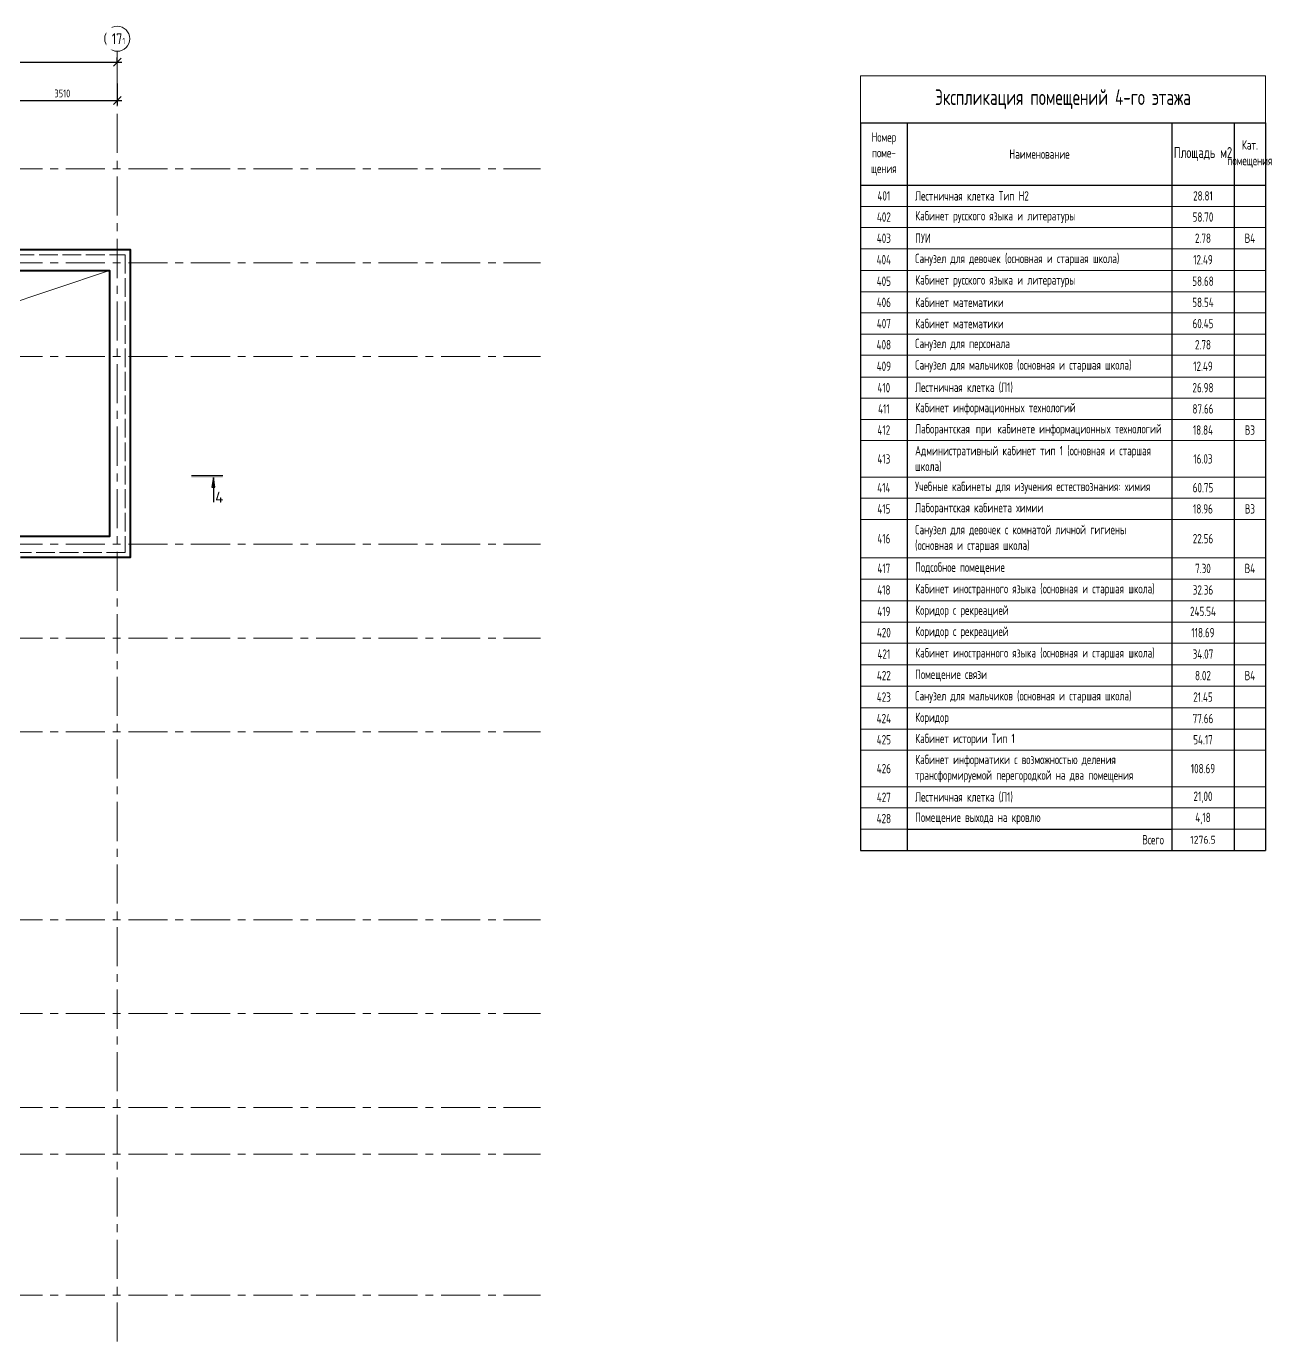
# Model space of a CAD drawing. Header units: millimetres. Extents: x -265044 to 366616, y 0 to 292181.
# Drawn here: x 249181 to 289008, y 93203 to 135163 of the extents above; entities that cross this region are included whole.
import ezdxf

# ---------------------------------------------------------------- set-up
doc = ezdxf.new("R2010")
doc.units = ezdxf.units.MM
doc.header["$MEASUREMENT"] = 0
doc.header["$PDMODE"] = 3
doc.header["$PDSIZE"] = -4
doc.linetypes.add('ACAD_ISO02W100', pattern=[15, 12, -3])
doc.linetypes.add('CENTER', pattern=[2, 1.25, -0.25, 0.25, -0.25])
doc.layers.get('0').update_dxf_attribs({"color": 250, "lineweight": 9})
doc.layers.get('Defpoints').update_dxf_attribs({"color": 6})
for name, color, linetype, lineweight in [('АР_Навесной фасад', 5, 'Continuous', 5), ('АР_Оси', 193, 'Continuous', 9), ('АР_Оси размеры', 164, 'Continuous', 9), ('АР_Разрезы', 175, 'Continuous', 9), ('АР_тонкая линия', 250, 'Continuous', 0), ('пунктир', 251, 'Continuous', 13)]:
    doc.layers.add(name, color=color, linetype=linetype, lineweight=lineweight)
doc.layers.add('АР_Таблицы', color=250, linetype='Continuous')
doc.layers.add('Тонкая', color=7, linetype='Continuous')
doc.layers.get('Тонкая').off()
doc.styles.add('ISOCPEUR', font='isocpeur.ttf', dxfattribs={"width": 0.7})
doc.styles.add('ISOCPEUR_2', font='isocpeur.ttf', dxfattribs={"width": 0.9, "height": 300})
doc.styles.add('METRO-STYLE', font='isocpeur.ttf', dxfattribs={"width": 0.9, "oblique": 15})
doc.styles.add('Архитект', font='isocpeur.ttf', dxfattribs={"width": 0.8, "oblique": 8})
doc.styles.add('ГОСТ 2.304', font='isocpeur.ttf', dxfattribs={"width": 0.7})
doc.dimstyles.new('СПДС', dxfattribs={"dimscale": 100, "dimtxt": 2.5, "dimasz": 2.5, "dimexe": 1.5, "dimexo": 0, "dimgap": 1, "dimtad": 1, "dimdec": 0, "dimrnd": 1, "dimtxsty": 'ГОСТ 2.304', "dimblk": 'OBLIQUE', "dimcen": 2.5, "dimdle": 1.5, "dimadec": 0, "dimazin": 2, "dimtfac": 0.75, "dimtdec": 0, "dimtmove": 1, "dimatfit": 3, "dimfxl": 1, "dimtolj": 1, "dimarcsym": 1})

# ---------------------------------------------------------------- blocks, each defined once
blk = doc.blocks.new('*T438')
at = {"layer": 'Defpoints', "color": 8, "linetype": 'ByBlock', "lineweight": 0, "ltscale": 100, "transparency": 16777216}
for p, q in [((0, 0), (12955, 0)), ((0, 0), (0, -1500)), ((12955, 0), (12955, -1500))]:
    blk.add_line(p, q, dxfattribs=at)
at = {"layer": 'АР_Таблицы', "color": 8, "linetype": 'ByBlock', "lineweight": 30, "ltscale": 100, "transparency": 16777216}
for p, q in [((0, -1500), (12955, -1500)), ((0, -1500), (0, -24761)), ((1500, -1500), (1500, -24761)), ((9955, -1500), (9955, -24761)), ((11955, -1500), (11955, -24761)), ((12955, -1500), (12955, -24761)), ((0, -3500), (12955, -3500)), ((1500, -24084), (9955, -24084)), ((0, -24761), (12955, -24761))]:
    blk.add_line(p, q, dxfattribs=at)
at = {"layer": 'АР_Таблицы', "color": 8, "linetype": 'ByBlock', "lineweight": -2, "ltscale": 100, "transparency": 16777216}
for p, q in [((0, -4177), (12955, -4177)), ((0, -4854), (12955, -4854)), ((0, -5531), (12955, -5531)), ((0, -6228), (1500, -6228)), ((9955, -6228), (12955, -6228)), ((0, -6905), (12955, -6905)), ((0, -7582), (12955, -7582)), ((0, -8258), (12955, -8258)), ((0, -8935), (12955, -8935)), ((0, -9632), (12955, -9632)), ((0, -10309), (1500, -10309)), ((9955, -10309), (12955, -10309)), ((0, -10986), (12955, -10986)), ((0, -11663), (1500, -11663)), ((9955, -11663), (12955, -11663)), ((0, -12830), (1500, -12830)), ((9955, -12830), (12955, -12830)), ((0, -13507), (12955, -13507)), ((0, -14184), (12955, -14184)), ((0, -15411), (12955, -15411)), ((0, -16088), (12955, -16088)), ((0, -16785), (12955, -16785)), ((0, -17462), (12955, -17462)), ((0, -18138), (12955, -18138)), ((0, -18835), (12955, -18835)), ((0, -19512), (12955, -19512)), ((0, -20209), (12955, -20209)), ((0, -20886), (12955, -20886)), ((0, -21563), (12955, -21563)), ((0, -22730), (12955, -22730)), ((0, -23407), (1500, -23407)), ((11955, -23407), (12955, -23407)), ((0, -24084), (1500, -24084)), ((11955, -24084), (12955, -24084))]:
    blk.add_line(p, q, dxfattribs=at)
at = {"layer": 'АР_Таблицы', "color": 8, "linetype": 'ByBlock', "lineweight": 9, "ltscale": 100, "transparency": 16777216}
for p, q in [((1500, -6228), (9955, -6228)), ((1500, -10309), (9955, -10309)), ((1500, -11663), (9955, -11663)), ((1500, -12830), (9955, -12830)), ((1500, -23407), (11955, -23407)), ((9955, -24084), (11955, -24084))]:
    blk.add_line(p, q, dxfattribs=at)
at = {"layer": 'АР_Таблицы', "color": 8, "ltscale": 100, "transparency": 16777216}
for s, insert, char_height, width, attachment_point, style in [('Экспликация помещений 4-го этажа', (6477, -750), 500, 12854.8, 5, 'ISOCPEUR'), ('Номер поме- щения', (750, -2500), 300, 1400, 5, 'ISOCPEUR'), ('Кат. помещения', (12455, -2500), 300, 900, 5, 'ISOCPEUR'), ('Наименование', (5727, -2500), 300, 8354.8, 5, 'ISOCPEUR'), ('Площадь м2', (10955, -2500), 350, 1900, 5, 'ISOCPEUR'), ('401', (750, -3838), 300, 1223.08, 5, 'ISOCPEUR'), ('Лестничная клетка Тип Н2', (1750, -3838), 300, 7954.8, 4, 'ISOCPEUR'), ('28.81', (10955, -3838), 300, 1500, 5, 'ISOCPEUR'), ('402', (750, -4515), 300, 1223.08, 5, 'ISOCPEUR'), ('{\\W0.7;\\C8;Кабинет русского языка и литературы}', (1750, -4515), 300, 7954.8, 4, 'ISOCPEUR'), ('58.70', (10955, -4515), 300, 1500, 5, 'ISOCPEUR'), ('403', (750, -5192), 300, 1223.08, 5, 'ISOCPEUR'), ('ПУИ', (1750, -5192), 300, 7954.8, 4, 'ISOCPEUR'), ('2.78', (10955, -5192), 300, 1500, 5, 'ISOCPEUR'), ('{\\C8;В4}', (12455, -5192), 300, 900, 5, 'ISOCPEUR'), ('404', (750, -5879), 300, 1223.08, 5, 'ISOCPEUR'), ('Санузел для девочек (основная и старшая школа)', (1750, -5879), 300, 7954.8, 4, 'ISOCPEUR'), ('12.49', (10955, -5879), 300, 1500, 5, 'ISOCPEUR'), ('405', (750, -6566), 300, 1223.08, 5, 'ISOCPEUR'), ('{\\W0.7;\\C8;Кабинет русского языка и литературы}', (1750, -6566), 300, 7954.8, 4, 'ISOCPEUR'), ('58.68', (10955, -6566), 300, 1500, 5, 'ISOCPEUR'), ('406', (750, -7243), 300, 1223.08, 5, 'ISOCPEUR'), ('{\\C8;Кабинет математики}', (1750, -7243), 300, 7954.8, 4, 'ISOCPEUR'), ('58.54', (10955, -7243), 300, 1500, 5, 'ISOCPEUR'), ('407', (750, -7920), 300, 1223.08, 5, 'ISOCPEUR'), ('{\\C8;Кабинет математики}', (1750, -7920), 300, 7954.8, 4, 'ISOCPEUR'), ('60.45', (10955, -7920), 300, 1500, 5, 'ISOCPEUR'), ('408', (750, -8597), 300, 1223.08, 5, 'ISOCPEUR'), ('Санузел для персонала', (1750, -8597), 300, 7954.8, 4, 'ISOCPEUR'), ('2.78', (10955, -8597), 300, 1500, 5, 'ISOCPEUR'), ('409', (750, -9284), 300, 1223.08, 5, 'ISOCPEUR'), ('Санузел для мальчиков (основная и старшая школа)', (1750, -9284), 300, 7954.8, 4, 'ISOCPEUR'), ('12.49', (10955, -9284), 300, 1500, 5, 'ISOCPEUR'), ('410', (750, -9971), 300, 1223.08, 5, 'ISOCPEUR'), ('Лестничная клетка (Л1)', (1750, -9971), 300, 7954.8, 4, 'ISOCPEUR'), ('26.98', (10955, -9971), 300, 1500, 5, 'ISOCPEUR'), ('{\\C8;Кабинет информационных технологий}', (1750, -10648), 300, 7954.8, 4, 'ISOCPEUR'), ('411', (750, -10648), 300, 1223.08, 5, 'ISOCPEUR'), ('87.66', (10955, -10648), 300, 1500, 5, 'ISOCPEUR'), ('412', (750, -11325), 300, 1223.08, 5, 'ISOCPEUR'), ('{\\C8;Лаборантская\\Q15;\\W1; \\Q0;\\W0.7;при{\\W1; }кабинете информационных технологий}', (1750, -11325), 300, 7954.8, 4, 'ISOCPEUR'), ('18.84', (10955, -11325), 300, 1500, 5, 'ISOCPEUR'), ('{\\C8;В3}', (12455, -11325), 300, 900, 5, 'ISOCPEUR'), ('413', (750, -12247), 300, 1223.08, 5, 'ISOCPEUR'), ('Административный кабинет тип 1 (основная и старшая школа)', (1750, -12247), 300, 7954.8, 4, 'ISOCPEUR'), ('16.03', (10955, -12247), 300, 1500, 5, 'ISOCPEUR'), ('Учебные кабинеты {\\C8;для изучения естествознания: химия}', (1750, -13168), 300, 7954.8, 4, 'ISOCPEUR'), ('414', (750, -13168), 300, 1223.08, 5, 'ISOCPEUR'), ('60.75', (10955, -13168), 300, 1500, 5, 'ISOCPEUR'), ('415', (750, -13845), 300, 1223.08, 5, 'ISOCPEUR'), ('{\\C8;Лаборантская кабинета химии}', (1750, -13845), 300, 7954.8, 4, 'ISOCPEUR'), ('18.96', (10955, -13845), 300, 1500, 5, 'ISOCPEUR'), ('{\\Q0;\\W0.7;\\C8;В3}', (12455, -13845), 300, 900, 5, 'Архитект'), ('416', (750, -14797), 300, 1223.08, 5, 'ISOCPEUR'), ('Санузел для девочек {\\C8;с комнатой личной гигиены }(основная и старшая школа)', (1750, -14797), 300, 7954.8, 4, 'ISOCPEUR'), ('22.56', (10955, -14797), 300, 1500, 5, 'ISOCPEUR'), ('417', (750, -15749), 300, 1223.08, 5, 'ISOCPEUR'), ('Подсобное помещение', (1750, -15749), 300, 7954.8, 4, 'ISOCPEUR'), ('7.30', (10955, -15749), 300, 1500, 5, 'ISOCPEUR'), ('{\\Q0;\\W0.7;\\C8;В4}', (12455, -15749), 300, 900, 5, 'Архитект'), ('418', (750, -16436), 300, 1223.08, 5, 'ISOCPEUR'), ('{\\C8;Кабинет иностранного языка (основная и старшая школа)}', (1750, -16436), 300, 7954.8, 4, 'ISOCPEUR'), ('32.36', (10955, -16436), 300, 1500, 5, 'ISOCPEUR'), ('419', (750, -17123), 300, 1223.08, 5, 'ISOCPEUR'), ('Коридор с рекреацией', (1750, -17123), 300, 7954.8, 4, 'ISOCPEUR'), ('245.54', (10955, -17123), 300, 1500, 5, 'ISOCPEUR'), ('Коридор с рекреацией', (1750, -17800), 300, 7954.8, 4, 'ISOCPEUR'), ('420', (750, -17800), 300, 1223.08, 5, 'ISOCPEUR'), ('118.69', (10955, -17800), 300, 1500, 5, 'ISOCPEUR'), ('421', (750, -18487), 300, 1223.08, 5, 'ISOCPEUR'), ('{\\C8;Кабинет иностранного языка (основная и старшая школа)}', (1750, -18487), 300, 7954.8, 4, 'ISOCPEUR'), ('34.07', (10955, -18487), 300, 1500, 5, 'ISOCPEUR'), ('422', (750, -19174), 300, 1223.08, 5, 'ISOCPEUR'), ('{\\W0.7;\\C8;Помещение связи}', (1750, -19174), 300, 7954.8, 4, 'ISOCPEUR'), ('8.02', (10955, -19174), 300, 1500, 5, 'ISOCPEUR'), ('{\\C8;В4}', (12455, -19174), 300, 900, 5, 'ISOCPEUR'), ('423', (750, -19861), 300, 1223.08, 5, 'ISOCPEUR'), ('Санузел для мальчиков (основная и старшая школа)', (1750, -19861), 300, 7954.8, 4, 'ISOCPEUR'), ('21.45', (10955, -19861), 300, 1500, 5, 'ISOCPEUR'), ('424', (750, -20548), 300, 1223.08, 5, 'ISOCPEUR'), ('Коридор', (1750, -20548), 300, 7954.8, 4, 'ISOCPEUR'), ('77.66', (10955, -20548), 300, 1500, 5, 'ISOCPEUR'), ('425', (750, -21225), 300, 1223.08, 5, 'ISOCPEUR'), ('{\\W0.7;\\C8;Кабинет истории Тип 1}', (1750, -21225), 300, 7954.8, 4, 'ISOCPEUR'), ('54.17', (10955, -21225), 300, 1500, 5, 'ISOCPEUR'), ('{\\C8;Кабинет информатики с возможностью деления трансформируемой перегородкой на два помещения}', (1750, -22147), 300, 7954.8, 4, 'ISOCPEUR'), ('426', (750, -22147), 300, 1223.08, 5, 'ISOCPEUR'), ('108.69', (10955, -22147), 300, 1500, 5, 'ISOCPEUR'), ('427', (750, -23068), 300, 1223.08, 5, 'ISOCPEUR'), ('Лестничная клетка (Л1)', (1750, -23068), 300, 7954.8, 4, 'ISOCPEUR'), ('21,00', (10955, -23068), 300, 1500, 5, 'ISOCPEUR'), ('428', (750, -23745), 300, 1223.08, 5, 'ISOCPEUR'), ('Помещение выхода на кровлю', (1750, -23745), 300, 7954.8, 4, 'ISOCPEUR'), ('4,18', (10955, -23745), 300, 1500, 5, 'ISOCPEUR'), ('Всего', (9705, -24422), 300, 7954.8, 6, 'ISOCPEUR'), ('1276.5', (10955, -24422), 250, 1980, 5, 'ISOCPEUR_2')]:
    blk.add_mtext(s, dxfattribs=dict(at, insert=insert, char_height=char_height, width=width, attachment_point=attachment_point, style=style))
blk = doc.blocks.new('_Oblique')
at = {"color": 8, "linetype": 'ByBlock', "lineweight": -2}
blk.add_line((-0.5, -0.5), (0.5, 0.5), dxfattribs=at)
blk = doc.blocks.new('*D475')
at = {"layer": 'Defpoints', "color": 0, "lineweight": 13, "ltscale": 100, "transparency": 16777216}
for p in [(248581, 133292), (252091, 133329), (252091, 132791)]:
    blk.add_point(p, dxfattribs=at)
at = {"layer": 'АР_Оси размеры', "color": 8, "lineweight": -2, "ltscale": 100, "transparency": 16777216}
for p, q in [((248581, 133292), (248581, 132641)), ((252091, 133329), (252091, 132641)), ((248431, 132791), (252241, 132791))]:
    blk.add_line(p, q, dxfattribs=at)
at = {"layer": 'АР_Оси размеры', "color": 8, "lineweight": -2, "ltscale": 100, "transparency": 16777216, "xscale": 250, "yscale": 250, "zscale": 250, "rotation": 180}
blk.add_blockref('_Oblique', (248581, 132791), dxfattribs=at)
at = {"layer": 'АР_Оси размеры', "color": 8, "lineweight": -2, "ltscale": 100, "transparency": 16777216, "xscale": 250, "yscale": 250, "zscale": 250}
blk.add_blockref('_Oblique', (252091, 132791), dxfattribs=at)
at = {"layer": 'АР_Оси размеры', "color": 8, "ltscale": 100, "transparency": 16777216, "insert": (250336, 133016), "char_height": 250, "attachment_point": 5, "style": 'ГОСТ 2.304'}
blk.add_mtext('\\A1;3510', dxfattribs=at)
blk = doc.blocks.new('*D480')
at = {"layer": 'Defpoints', "color": 0, "lineweight": 13, "ltscale": 100, "transparency": 16777216}
for p in [(188581, 134013), (252091, 134013), (252091, 134013)]:
    blk.add_point(p, dxfattribs=at)
at = {"layer": 'АР_Оси размеры', "color": 8, "lineweight": -2, "ltscale": 100, "transparency": 16777216}
for p, q in [((188431, 134013), (252241, 134013)), ((188581, 134013), (188581, 134163)), ((252091, 134013), (252091, 134163))]:
    blk.add_line(p, q, dxfattribs=at)
at = {"layer": 'АР_Оси размеры', "color": 8, "lineweight": -2, "ltscale": 100, "transparency": 16777216, "xscale": 250, "yscale": 250, "zscale": 250, "rotation": 180}
blk.add_blockref('_Oblique', (188581, 134013), dxfattribs=at)
at = {"layer": 'АР_Оси размеры', "color": 8, "lineweight": -2, "ltscale": 100, "transparency": 16777216, "xscale": 250, "yscale": 250, "zscale": 250}
blk.add_blockref('_Oblique', (252091, 134013), dxfattribs=at)
at = {"layer": 'АР_Оси размеры', "color": 8, "ltscale": 100, "transparency": 16777216, "insert": (220336, 134238), "char_height": 250, "attachment_point": 5, "style": 'ГОСТ 2.304'}
blk.add_mtext('\\A1;63510', dxfattribs=at)
blk = doc.blocks.new('A$C60573c2e')
at = {"layer": 'АР_Разрезы', "ltscale": 100}
h = blk.add_hatch(color=8, dxfattribs=at)
h.dxf.hatch_style = 1
h.paths.add_polyline_path([(65884, -9869), (65884, -9799), (66884, -9799), (66884, -9869)])
h.paths.add_polyline_path([(66534, -10170), (66584, -9869), (66584, -10170)])
h.paths.add_polyline_path([(66584, -10170), (66584, -9869), (66634, -10170)])
at = {"layer": 'АР_Разрезы', "color": 8, "lineweight": 25, "ltscale": 100}
for p, q in [((65884, -9799, -2792), (66884, -9799, -2792)), ((66584, -9869, -2792), (66534, -10170, -2792)), ((66634, -10170, -2792), (66584, -9869, -2792)), ((66534, -10170, -2792), (66634, -10170, -2792))]:
    blk.add_line(p, q, dxfattribs=at)
at = {"layer": 'АР_Разрезы', "color": 8, "lineweight": 25, "ltscale": 100, "elevation": -2792}
blk.add_lwpolyline([(66584, -9869), (66584, -10653)], dxfattribs=at)
at = {"layer": 'АР_Разрезы', "color": 8, "lineweight": 25, "ltscale": 100, "insert": (66905, -10319, -2792), "char_height": 350, "width": 583.33, "attachment_point": 3, "style": 'METRO-STYLE'}
blk.add_mtext('{\\Q0;\\W1;4}', dxfattribs=at)

msp = doc.modelspace()

# ---------------------------------------------------------------- linework, layer by layer
at = {"layer": 'АР_Навесной фасад', "color": 8, "lineweight": 40, "ltscale": 100}
msp.add_lwpolyline([(210514.3, 127350.7), (218829.3, 127350.7), (218829.3, 130860.7), (225829.6, 130860.7), (225829, 127350.5), (251839.3, 127350.5), (251839.3, 118850.7), (248329.3, 118850.7), (248329.3, 115850.7), (218814.3, 115850.7), (218814.3, 114910.7, -0.1713588), (216282.9, 109248.2, -0.1904546), (210087.5, 106369.4), (209329.2, 106369.4), (209329.2, 101865.7), (212459.2, 101865.7), (212459.2, 98935.7), (213339.2, 98935.7)], format="xyb", dxfattribs=at)
msp.add_lwpolyline([(226499.3, 128020.7), (252509.3, 128020.7), (252509.3, 118180.7), (248999.3, 118180.7)], dxfattribs=at)
at = {"layer": 'АР_Оси', "color": 8, "linetype": 'CENTER', "ltscale": 1000}
for p, q in [((252090.6, 134363.2), (252090.6, 78630.8)), ((182446.9, 130600.7), (265625.3, 130600.7)), ((182446.9, 127600.7), (265625.3, 127600.7)), ((182446.9, 124600.7), (265625.3, 124600.7)), ((182446.9, 118600.7), (265625.3, 118600.7)), ((182446.9, 115600.7), (265625.3, 115600.7)), ((182446.9, 112600.7), (265625.3, 112600.7)), ((182446.9, 106600.7), (265625.3, 106600.7)), ((182446.9, 103600.7), (265625.3, 103600.7)), ((182446.9, 100600.7), (265625.3, 100600.7)), ((182446.9, 99100.7), (265625.3, 99100.7)), ((182446.9, 94600.7), (265625.3, 94600.7))]:
    msp.add_line(p, q, dxfattribs=at)
at = {"layer": 'АР_Оси', "color": 8, "ltscale": 0.5}
msp.add_circle((252090.6, 134763.2), 400, dxfattribs=at)
at = {"layer": 'АР_тонкая линия', "color": 8, "ltscale": 100}
msp.add_line((251839.3, 127350.5), (234390.3, 121502), dxfattribs=at)
at = {"layer": 'пунктир', "color": 8, "linetype": 'ACAD_ISO02W100', "ltscale": 50}
msp.add_lwpolyline([(226339.3, 127860.7), (252349.3, 127860.7), (252349.3, 118340.7), (248839.3, 118340.7)], dxfattribs=at)

# ---------------------------------------------------------------- block references
msp.add_blockref('*T438', (275854, 133578.4))
at = {"layer": 'Тонкая', "color": 8, "ltscale": 100}
msp.add_blockref('A$C60573c2e', (188580.6, 130600.7), dxfattribs=at)

# ---------------------------------------------------------------- dimensions: what is measured, and where the dimension line sits
at = {"layer": 'АР_Оси размеры', "color": 8, "ltscale": 100}
dim = msp.add_linear_dim(base=(252090.6, 132790.8), p1=(248580.6, 133292), p2=(252090.6, 133329), dimstyle='СПДС', override={"dimclrd": 8, "dimclre": 8, "dimclrt": 8}, dxfattribs=at)
dim.commit()
dim.dimension.update_dxf_attribs({"geometry": '*D475', "text_midpoint": (250335.6, 133015.8)})

# ---------------------------------------------------------------- next in the draw order: texts
at = {"layer": 'АР_Оси', "color": 8, "insert": (251916.5, 134940.9), "char_height": 350, "width": 123.867, "attachment_point": 1, "line_spacing_factor": 1.149209, "style": 'ГОСТ 2.304', "bg_fill": 2}
msp.add_mtext('{\\W0.8;17\\H0.57143x;1}', dxfattribs=at)

# ---------------------------------------------------------------- next in the draw order: dimensions: what is measured, and where the dimension line sits
at = {"layer": 'АР_Оси размеры', "color": 8, "ltscale": 100}
dim = msp.add_linear_dim(base=(252090.6, 134013.2), p1=(188580.6, 134013.2), p2=(252090.6, 134013.2), dimstyle='СПДС', override={"dimclrd": 8, "dimclre": 8, "dimclrt": 8}, dxfattribs=at)
dim.commit()
dim.dimension.update_dxf_attribs({"geometry": '*D480', "text_midpoint": (220335.6, 134238.2)})

doc.saveas('drawing.dxf')
